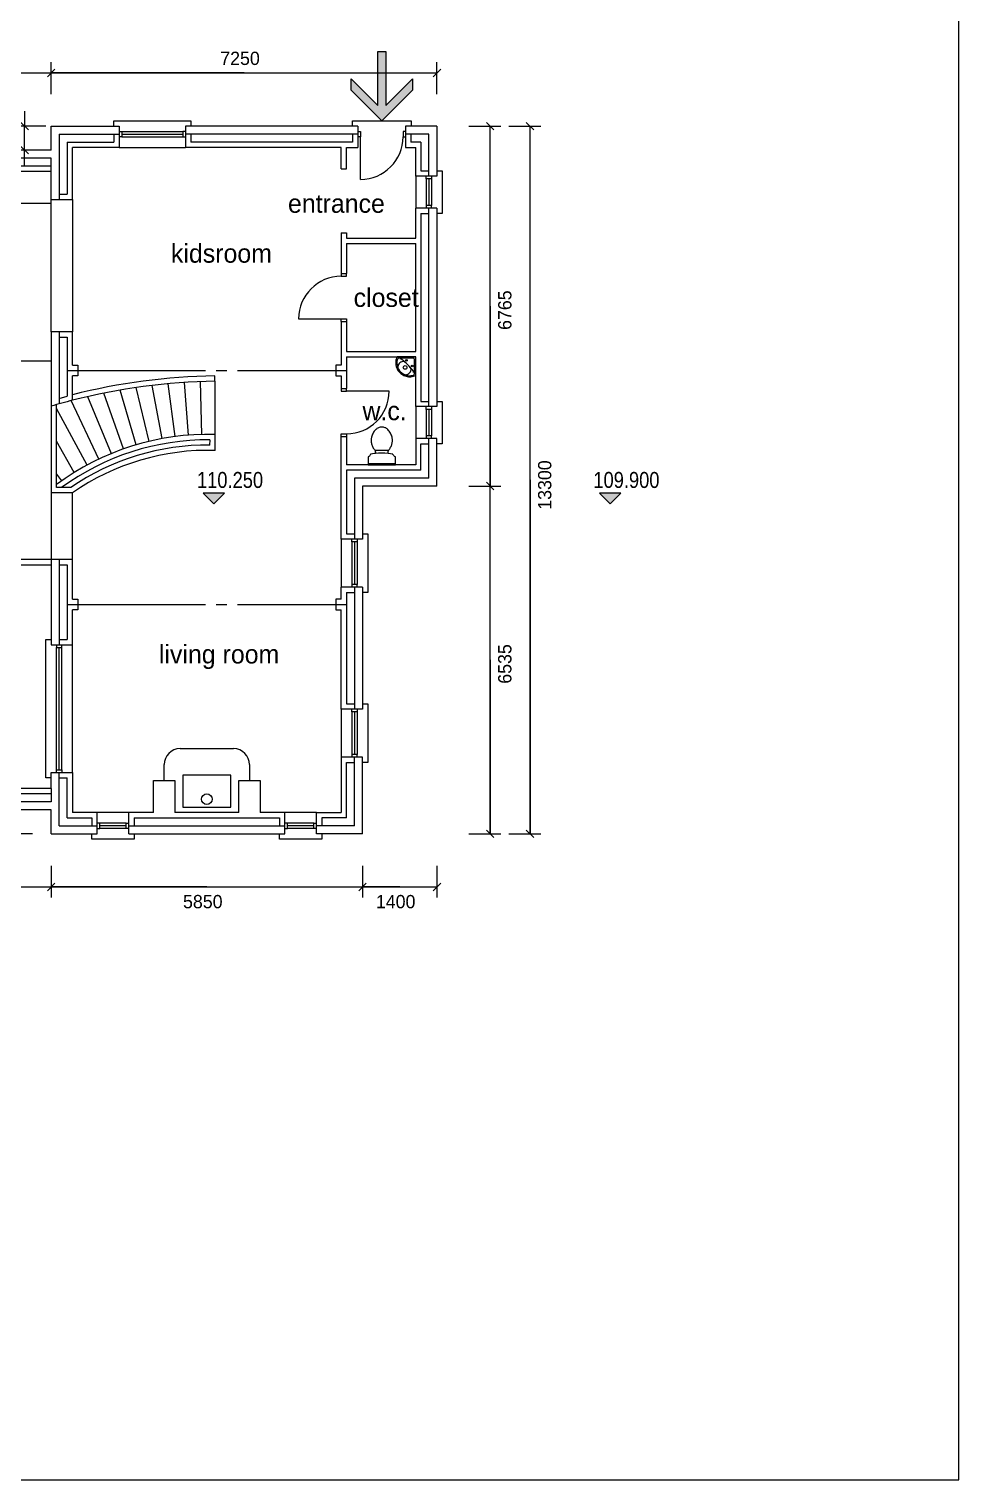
# Model space of a CAD drawing. Header units: millimetres. Extents: x -41320 to 158831, y -39180 to 41963.
# Drawn here: x 141352 to 158831, y -21022 to 6249 of the extents above; entities that cross this region are included whole.
import ezdxf

# ---------------------------------------------------------------- set-up
doc = ezdxf.new("R2010")
doc.units = ezdxf.units.MM
for name, pattern in [('BORDER', [16, 13, -1, 1, -1]), ('CENTER', [16, 9, -2, 3, -2]), ('HIDDEN', [16, 2, -2, 2, -2, 2, -2, 2, -2])]:
    doc.linetypes.add(name, pattern=pattern)
doc.layers.add('NEW_GF_1', color=7, linetype='Continuous', true_color=0xffffff)
doc.styles.add('ARIALN', font='ARIALN.TTF', dxfattribs={"height": 0.2})

# ---------------------------------------------------------------- blocks, each defined once
blk = doc.blocks.new('7A2624D4')
at = {"layer": 'NEW_GF_1', "color": 2, "linetype": 'Continuous', "ltscale": 200}
for p, q in [((300, 600), (1306, 600)), ((0, 0), (0, 300)), ((1606, 300), (1606, 0))]:
    blk.add_line(p, q, dxfattribs=at)
for centre, start, end in [((300, 300), 90, 180), ((300, 300), 90, 180), ((1306, 300), 0, 90), ((1306, 300), 0, 90)]:
    blk.add_arc(centre, 300, start, end, dxfattribs=at)
at = {"layer": 'NEW_GF_1'}
blk.add_attdef('Sfb', (0, 0), '', height=1, dxfattribs=at)
blk = doc.blocks.new('232A2E51')
at = {"layer": 'NEW_GF_1', "color": 1, "linetype": 'Continuous', "ltscale": 200}
for p, q in [((59460, 0), (59460, 42045)), ((0, 0), (59460, 0))]:
    blk.add_line(p, q, dxfattribs=at)
at = {"layer": 'NEW_GF_1'}
blk.add_attdef('Sfb', (0, 0), '', height=1, dxfattribs=at)
blk = doc.blocks.new('9E5F2598')
at = {"layer": 'NEW_GF_1', "color": 2, "linetype": 'Continuous', "ltscale": 200}
for p, q in [((0, 1000), (0, 1100)), ((0, 1100), (1100, 1100)), ((1100, 1100), (1100, 1000)), ((100, 900), (150, 900)), ((150, 900), (150, 800)), ((1000, 900), (950, 900)), ((950, 900), (950, 800)), ((150, 800), (100, 800)), ((950, 800), (1000, 800))]:
    blk.add_line(p, q, dxfattribs=at)
at = {"layer": 'NEW_GF_1', "color": 4, "linetype": 'Continuous', "ltscale": 200}
blk.add_line((150, 0), (150, 800), dxfattribs=at)
at = {"layer": 'NEW_GF_1', "color": 2, "linetype": 'Continuous', "ltscale": 200}
blk.add_arc((150, 800), 800, 270, 0, dxfattribs=at)
blk.add_arc((150, 800), 800, 270, 0, dxfattribs=at)
at = {"layer": 'NEW_GF_1'}
for tag in ['PAT_NAME', 'Group', 'Floor', 'Sfb', 'Part_Number', 'Description', 'Manufacturer', 'Quantity', 'Width', 'Width_FORMULA', 'Height', 'Symbol_Path', 'Opening_height', 'Ht1', 'Return_type', 'TYPE', 'PREFIX', 'IDENTIFIER', 'SOLID_PEN', 'OUTER_LEAF', 'CAVITY', 'INNER_LEAF', 'CAVITY_PEN', 'REVEAL', 'GABLE_ANG', 'GABLE_LEN', 'Arch_group']:
    blk.add_attdef(tag, (0, 0), '', height=1, dxfattribs=at)
blk = doc.blocks.new('3A3DD4A2')
at = {"layer": 'NEW_GF_1', "color": 4, "linetype": 'Continuous', "ltscale": 200}
for p, q in [((6360, 13300), (7635, 13300)), ((6360, 12850), (6360, 13300)), ((7635, 13300), (7635, 12900)), ((12122, 13300), (8885, 13300)), ((8885, 13300), (8885, 12900)), ((12122, 13300), (12122, 12900)), ((13610, 13300), (13022, 13300)), ((13022, 13300), (13022, 12900)), ((13610, 13300), (13610, 12359)), ((6360, 12850), (0, 12850)), ((7635, 12900), (6760, 12900)), ((6760, 11924), (6760, 12900)), ((11810, 12900), (8885, 12900)), ((11810, 12500), (11810, 12900)), ((11910, 12500), (11910, 12900)), ((11910, 12900), (12122, 12900)), ((13022, 12900), (13210, 12900)), ((13210, 12359), (13210, 12900)), ((6360, 12450), (408, 12450)), ((6360, 11924), (6360, 12450)), ((11810, 12500), (11910, 12500)), ((13610, 12359), (13210, 12359)), ((6360, 11924), (6760, 11924)), ((13610, 11759), (13210, 11759)), ((13210, 11193), (13210, 11759)), ((13610, 11759), (13610, 8028)), ((121, 11244), (517, 11304)), ((11810, 11293), (11910, 11293)), ((11810, 11293), (11810, 10528)), ((11910, 11293), (11910, 11193)), ((11910, 11193), (13210, 11193)), ((11910, 11093), (13210, 11093)), ((11910, 11093), (11910, 10528)), ((13210, 9064), (13210, 11093)), ((11810, 10528), (11910, 10528)), ((11810, 9628), (11910, 9628)), ((11810, 9628), (11810, 8805)), ((11910, 9628), (11910, 9064)), ((6360, 9433), (6360, 8037)), ((6760, 9433), (6360, 9433)), ((6760, 8805), (6760, 9433)), ((11910, 9064), (13210, 9064)), ((6760, 8805), (6860, 8805)), ((6860, 8805), (6860, 8605)), ((11810, 8805), (11710, 8805)), ((11710, 8805), (11710, 8605)), ((11910, 8964), (13210, 8964)), ((11910, 8964), (11910, 8367)), ((13210, 8028), (13210, 8964)), ((6760, 8147), (6760, 8605)), ((6860, 8605), (6760, 8605)), ((11710, 8605), (11810, 8605)), ((11810, 8605), (11810, 8367)), ((11810, 8367), (11910, 8367)), ((13610, 8028), (13210, 8028)), ((11810, 6935), (11810, 7467)), ((11810, 7467), (11910, 7467)), ((11910, 7467), (11910, 6935)), ((13610, 7428), (13210, 7428)), ((13210, 7428), (13210, 6935)), ((13610, 6535), (13610, 7428)), ((1753, 6983), (2087, 7202)), ((11810, 5536), (11810, 6935)), ((13210, 6935), (11910, 6935)), ((2454, 6669), (2122, 6445)), ((13610, 6535), (12210, 6535)), ((12210, 6535), (12210, 5536)), ((12210, 5536), (11810, 5536)), ((2874, 5146), (3233, 5322)), ((3314, 5153), (4260, 5153)), ((4260, 5053), (3360, 5053)), ((4260, 5153), (4260, 5053)), ((6360, 5153), (5164, 5153)), ((5164, 5153), (5164, 5053)), ((5164, 5053), (6360, 5053)), ((6760, 5153), (6360, 5153)), ((6360, 5153), (6360, 3550)), ((6760, 4410), (6760, 5153)), ((12210, 4636), (11810, 4636)), ((11810, 4410), (11810, 4636)), ((12210, 4636), (12210, 2341)), ((6760, 4410), (6860, 4410)), ((6860, 4410), (6860, 4210)), ((11810, 4410), (11710, 4410)), ((11710, 4410), (11710, 4210)), ((6760, 3550), (6760, 4210)), ((6860, 4210), (6760, 4210)), ((11710, 4210), (11810, 4210)), ((11810, 2341), (11810, 4210)), ((3785, 3976), (3405, 3852)), ((6360, 3550), (6760, 3550)), ((12210, 2341), (11810, 2341)), ((12210, 1441), (11810, 1441)), ((11810, 1441), (11810, 400)), ((12210, 0), (12210, 1441)), ((3942, 1076), (4341, 1099)), ((6360, 850), (6360, 1150)), ((6360, 1150), (6760, 1150)), ((6760, 1150), (6760, 400)), ((6360, 850), (4353, 850)), ((8282, 400), (8282, 1000)), ((8282, 1000), (8682, 1000)), ((8682, 1000), (8682, 400)), ((9888, 400), (9888, 1000)), ((9888, 1000), (10288, 1000)), ((10288, 1000), (10288, 400)), ((6360, 450), (3960, 450)), ((6360, 0), (6360, 450)), ((7221, 400), (6760, 400)), ((7221, 0), (7221, 400)), ((7821, 0), (7821, 400)), ((8282, 400), (7821, 400)), ((9888, 400), (8682, 400)), ((10749, 400), (10288, 400)), ((10749, 0), (10749, 400)), ((11349, 0), (11349, 400)), ((11349, 400), (11810, 400)), ((6360, 0), (7221, 0)), ((7821, 0), (10749, 0)), ((12210, 0), (11349, 0))]:
    blk.add_line(p, q, dxfattribs=at)
at = {"layer": 'NEW_GF_1', "color": 2, "linetype": 'Continuous', "ltscale": 200}
for p, q in [((6510, 13150), (7635, 13150)), ((6510, 13150), (6510, 11924)), ((7535, 13150), (7535, 13000)), ((12122, 13150), (8885, 13150)), ((8985, 13150), (8985, 13000)), ((12022, 13150), (12022, 13000)), ((13460, 13150), (13022, 13150)), ((13122, 13150), (13122, 13000)), ((13460, 12359), (13460, 13150)), ((6660, 13000), (7535, 13000)), ((6660, 13000), (6660, 12024)), ((12022, 13000), (8985, 13000)), ((13310, 13000), (13122, 13000)), ((13310, 13000), (13310, 12459)), ((2192, 12700), (151, 12700)), ((2192, 12550), (304, 12550)), ((4376, 12700), (2392, 12700)), ((4376, 12550), (2392, 12550)), ((6360, 12700), (4576, 12700)), ((6360, 12550), (4576, 12550)), ((6360, 12450), (6360, 12700)), ((13310, 12459), (13460, 12459)), ((6510, 12024), (6660, 12024)), ((13460, 8028), (13460, 11759)), ((13310, 11659), (13310, 8128)), ((13310, 11659), (13460, 11659)), ((255, 11365), (403, 11388)), ((6510, 9433), (6510, 8080)), ((6510, 9333), (6660, 9333)), ((6660, 9333), (6660, 8225)), ((6510, 8184), (6660, 8225)), ((13310, 8128), (13460, 8128)), ((13460, 6685), (13460, 7428)), ((13310, 7328), (13460, 7328)), ((13310, 6835), (13310, 7328)), ((1933, 6982), (2059, 7064)), ((13310, 6835), (11910, 6835)), ((11910, 6835), (11910, 5636)), ((2190, 6612), (2314, 6697)), ((13460, 6685), (12060, 6685)), ((12060, 6685), (12060, 5536)), ((11910, 5636), (12060, 5636)), ((3052, 5122), (3187, 5188)), ((6510, 5153), (6510, 3550)), ((6510, 5053), (6660, 5053)), ((6660, 5053), (6660, 3650)), ((12060, 4636), (12060, 2341)), ((11910, 4536), (12060, 4536)), ((11910, 4536), (11910, 2441)), ((3515, 3993), (3657, 4042)), ((6510, 3650), (6660, 3650)), ((11910, 2441), (12060, 2441)), ((12060, 150), (12060, 1441)), ((6510, 150), (6510, 1150)), ((11910, 1341), (12060, 1341)), ((11910, 300), (11910, 1341)), ((4097, 985), (4247, 992)), ((6359, 850), (6359, 600)), ((6510, 1050), (6660, 1050)), ((6660, 300), (6660, 1050)), ((6359, 600), (4109, 600)), ((6359, 750), (4256, 750)), ((6660, 300), (7121, 300)), ((7121, 300), (7121, 150)), ((7921, 300), (7921, 150)), ((7921, 300), (10649, 300)), ((10649, 300), (10649, 150)), ((11449, 300), (11449, 150)), ((11910, 300), (11449, 300)), ((6510, 150), (7221, 150)), ((7821, 150), (10749, 150)), ((12060, 150), (11349, 150))]:
    blk.add_line(p, q, dxfattribs=at)
at = {"layer": 'NEW_GF_1', "color": 4, "linetype": 'Continuous', "ltscale": 200}
for centre, radius, start, end in [((10696, 12850), 10696, 179.9982, 188.6358), ((10696, 12850), 10696, 179.9982, 188.6358), ((10696, 12850), 10296, 182.2246, 188.6358), ((10696, 12850), 10296, 182.2246, 188.6358), ((9601, -2902), 11409, 104.4192, 106.5036), ((9601, -2902), 11409, 104.4192, 106.5036), ((10696, 12850), 10296, 213.2644, 215.4241), ((10696, 12850), 10296, 213.2644, 215.4241), ((10696, 12850), 10696, 213.2644, 215.4241), ((10696, 12850), 10696, 213.2644, 215.4241), ((-6736, 450), 11096, 34.087, 35.4241), ((-6736, 450), 11096, 34.087, 35.4241), ((-6736, 450), 10696, 34.087, 35.4241), ((-6736, 450), 10696, 34.087, 35.4241), ((-6736, 450), 11096, 25.0749, 26.0425), ((-6736, 450), 11096, 25.0749, 26.0425), ((-6736, 450), 10696, 18.5443, 26.0425), ((-6736, 450), 10696, 18.5443, 26.0425), ((-6736, 450), 11096, 18.5274, 24.5062), ((-6736, 450), 11096, 18.5274, 24.5062), ((-6736, 450), 11096, 2.0641, 3.3536), ((-6736, 450), 11096, 2.0641, 3.3536), ((-6736, 450), 10696, 359.9982, 3.3536), ((-6736, 450), 10696, 359.9982, 3.3536)]:
    blk.add_arc(centre, radius, start, end, dxfattribs=at)
at = {"layer": 'NEW_GF_1', "color": 2, "linetype": 'Continuous', "ltscale": 200}
for centre, radius, start, end in [((10696, 12850), 10546, 180.8131, 188.6358), ((10696, 12850), 10546, 180.8131, 188.6358), ((10696, 12850), 10396, 181.6517, 188.0847), ((10696, 12850), 10396, 181.6517, 188.0847), ((10696, 12850), 10546, 213.2644, 215.4241), ((10696, 12850), 10546, 213.2644, 215.4241), ((10696, 12850), 10396, 213.8155, 215.4241), ((10696, 12850), 10396, 213.8155, 215.4241), ((-6736, 450), 10996, 34.6153, 35.4241), ((-6736, 450), 10996, 34.6153, 35.4241), ((-6736, 450), 10846, 34.087, 35.4241), ((-6736, 450), 10846, 34.087, 35.4241), ((-6736, 450), 10846, 18.5443, 26.0425), ((-6736, 450), 10846, 18.5443, 26.0425), ((-6736, 450), 10996, 19.0662, 25.5214), ((-6736, 450), 10996, 19.0662, 25.5214), ((-6736, 450), 10846, 0.7906, 3.3536), ((-6736, 450), 10846, 0.7906, 3.3536), ((-6736, 450), 10996, 1.5616, 2.8253), ((-6736, 450), 10996, 1.5616, 2.8253)]:
    blk.add_arc(centre, radius, start, end, dxfattribs=at)
at = {"layer": 'NEW_GF_1'}
blk.add_attdef('Sfb', (0, 0), '', height=1, dxfattribs=at)
blk = doc.blocks.new('A0B1EEA1')
at = {"layer": 'NEW_GF_1', "color": 2, "linetype": 'Continuous', "ltscale": 200}
for p, q in [((0, 400), (0, 500)), ((0, 500), (1450, 500)), ((100, 300), (150, 300)), ((150, 300), (150, 200)), ((1350, 300), (1300, 300)), ((1300, 300), (1300, 200)), ((1450, 500), (1450, 400)), ((150, 200), (100, 200)), ((100, 0), (1350, 0)), ((150, 250), (1300, 250)), ((1300, 200), (1350, 200))]:
    blk.add_line(p, q, dxfattribs=at)
at = {"layer": 'NEW_GF_1', "color": 1, "linetype": 'Continuous', "ltscale": 200}
for p, q in [((150, 300), (1300, 300)), ((150, 200), (1300, 200))]:
    blk.add_line(p, q, dxfattribs=at)
at = {"layer": 'NEW_GF_1'}
for tag in ['PAT_NAME', 'Group', 'Floor', 'Sfb', 'Part_Number', 'Description', 'Manufacturer', 'Quantity', 'Width', 'Width_FORMULA', 'Height', 'Symbol_Path', 'Opening_height', 'Return_type', 'TYPE', 'PREFIX', 'IDENTIFIER', 'NUMBER', 'OUTER_LEAF', 'CAVITY', 'INNER_LEAF', 'Arch_group']:
    blk.add_attdef(tag, (0, 0), '', height=1, dxfattribs=at)
blk = doc.blocks.new('CFD1E7AB')
at = {"layer": 'NEW_GF_1', "color": 2, "linetype": 'Continuous', "ltscale": 200}
for p, q in [((400, 1100), (500, 1100)), ((500, 1100), (500, 0)), ((0, 1000), (0, 100)), ((200, 950), (200, 1000)), ((300, 950), (200, 950)), ((250, 950), (250, 150)), ((300, 1000), (300, 950)), ((300, 150), (200, 150)), ((200, 150), (200, 100)), ((300, 100), (300, 150)), ((500, 0), (400, 0))]:
    blk.add_line(p, q, dxfattribs=at)
at = {"layer": 'NEW_GF_1', "color": 1, "linetype": 'Continuous', "ltscale": 200}
for p, q in [((200, 950), (200, 150)), ((300, 950), (300, 150))]:
    blk.add_line(p, q, dxfattribs=at)
at = {"layer": 'NEW_GF_1'}
for tag in ['PAT_NAME', 'Group', 'Floor', 'Sfb', 'Part_Number', 'Description', 'Manufacturer', 'Quantity', 'Width', 'Width_FORMULA', 'Height', 'Symbol_Path', 'Opening_height', 'Return_type', 'TYPE', 'PREFIX', 'IDENTIFIER', 'NUMBER', 'OUTER_LEAF', 'CAVITY', 'INNER_LEAF', 'Arch_group']:
    blk.add_attdef(tag, (0, 0), '', height=1, dxfattribs=at)
blk = doc.blocks.new('E80335EA')
at = {"layer": 'NEW_GF_1', "linetype": 'HIDDEN', "ltscale": 200}
blk.add_hatch(color=15, dxfattribs=at).paths.add_polyline_path([(770, 200), (1170, 200), (970, 0)])
at = {"layer": 'NEW_GF_1', "color": 2, "linetype": 'Continuous', "ltscale": 200}
for p, q in [((770, 200), (970, 0)), ((1170, 200), (770, 200)), ((970, 0), (1170, 200))]:
    blk.add_line(p, q, dxfattribs=at)
at = {"layer": 'NEW_GF_1', "color": 15, "linetype": 'HIDDEN', "ltscale": 200, "style": 'ARIALN'}
blk.add_text('109.900', height=300, rotation=359.9494, dxfattribs=at).set_placement((653, 300))
at = {"layer": 'NEW_GF_1'}
blk.add_attdef('Sfb', (0, 0), '', height=1, dxfattribs=at)
blk = doc.blocks.new('85773A47')
at = {"layer": 'NEW_GF_1', "color": 1, "linetype": 'Continuous', "ltscale": 200}
for p, q in [((2083, 2275), (1899, 3274)), ((2330, 2314), (2201, 3306)), ((2579, 2340), (2502, 3330)), ((2829, 2352), (2804, 3345)), ((3079, 2352), (3079, 3353)), ((683, 3063), (1125, 1992)), ((1359, 2082), (989, 3129)), ((1597, 2159), (1294, 3186)), ((1839, 2223), (1597, 3235)), ((674, 1777), (100, 2838)), ((897, 1891), (375, 2988)), ((433, 1638), (100, 2225)), ((100, 1607), (191, 1478))]:
    blk.add_line(p, q, dxfattribs=at)
at = {"layer": 'NEW_GF_1', "color": 2, "linetype": 'Continuous', "ltscale": 200}
for p, q in [((3077, 3353), (3077, 3453)), ((0, 2884), (0, 1257)), ((100, 1357), (100, 2913)), ((2979, 2254), (2978, 2154)), ((3079, 2052), (3079, 2352)), ((400, 1257), (0, 1257)), ((0, 1257), (0, 0)), ((369, 1357), (100, 1357)), ((400, 0), (400, 1257))]:
    blk.add_line(p, q, dxfattribs=at)
for centre, radius, start, end in [((3241, -8055), 11509, 90.8155, 104.2913), ((3241, -8055), 11509, 90.8155, 104.2913), ((3241, -8055), 11409, 90.8145, 104.4192), ((3241, -8055), 11409, 90.8145, 104.4192), ((2950, -2427), 4780, 88.4517, 126.5913), ((2950, -2427), 4780, 88.4517, 126.5913), ((2950, -2427), 4680, 89.643, 126.0632), ((2950, -2427), 4680, 89.643, 126.0632), ((2951, -2426), 4580, 89.6503, 124.3107), ((2951, -2426), 4580, 89.6503, 124.3107), ((2951, -2426), 4480, 88.348, 124.7035), ((2951, -2426), 4480, 88.348, 124.7035)]:
    blk.add_arc(centre, radius, start, end, dxfattribs=at)
at = {"layer": 'NEW_GF_1'}
blk.add_attdef('Sfb', (0, 0), '', height=1, dxfattribs=at)
blk = doc.blocks.new('826EC699')
at = {"layer": 'NEW_GF_1', "color": 15, "linetype": 'Continuous', "ltscale": 200}
for s, p in [('entrance', (13913, 9246)), ('kitchen', (5853, 8415)), ('kidsroom', (11713, 8308)), ('deck', (109, 7331)), ('closet', (15147, 7477)), ('dining room', (5955, 5476)), ('w.c.', (15313, 5348)), ('living room', (11487, 775)), ('study', (7720, 354)), ('deck', (3136, 153))]:
    blk.add_text(s, height=350, dxfattribs=at).set_placement(p)
blk = doc.blocks.new('764B8669')
at = {"layer": 'NEW_GF_1', "color": 2, "linetype": 'Continuous', "ltscale": 200}
for p, q in [((700, 500), (100, 500)), ((150, 300), (100, 300)), ((150, 200), (150, 300)), ((650, 200), (650, 300)), ((650, 300), (700, 300)), ((0, 0), (0, 100)), ((800, 0), (0, 0)), ((100, 200), (150, 200)), ((650, 250), (150, 250)), ((700, 200), (650, 200)), ((800, 100), (800, 0))]:
    blk.add_line(p, q, dxfattribs=at)
at = {"layer": 'NEW_GF_1', "color": 1, "linetype": 'Continuous', "ltscale": 200}
for p, q in [((650, 300), (150, 300)), ((650, 200), (150, 200))]:
    blk.add_line(p, q, dxfattribs=at)
at = {"layer": 'NEW_GF_1'}
for tag in ['PAT_NAME', 'Group', 'Floor', 'Sfb', 'Part_Number', 'Description', 'Manufacturer', 'Quantity', 'Width', 'Width_FORMULA', 'Height', 'Symbol_Path', 'Opening_height', 'Return_type', 'TYPE', 'PREFIX', 'IDENTIFIER', 'NUMBER', 'OUTER_LEAF', 'CAVITY', 'INNER_LEAF', 'Arch_group']:
    blk.add_attdef(tag, (0, 0), '', height=1, dxfattribs=at)
blk = doc.blocks.new('AEB85E35')
at = {"layer": 'NEW_GF_1', "linetype": 'Continuous', "ltscale": 200}
blk.add_hatch(color=8, dxfattribs=at).paths.add_polyline_path([(500, 287), (500, 1306), (650, 1306), (650, 287), (1150, 787), (1150, 575), (575, 0), (0, 575), (0, 787)])
at = {"layer": 'NEW_GF_1', "color": 2, "linetype": 'Continuous', "ltscale": 200}
for p, q in [((500, 287), (500, 1306)), ((500, 1306), (650, 1306)), ((650, 1306), (650, 287)), ((0, 575), (0, 787)), ((0, 787), (500, 287)), ((575, 0), (0, 575)), ((1150, 575), (575, 0)), ((650, 287), (1150, 787)), ((1150, 787), (1150, 575))]:
    blk.add_line(p, q, dxfattribs=at)
at = {"layer": 'NEW_GF_1'}
blk.add_attdef('Sfb', (0, 0), '', height=1, dxfattribs=at)
blk = doc.blocks.new('847A0057')
at = {"layer": 'NEW_GF_1', "color": 2, "linetype": 'Continuous', "ltscale": 200}
for p, q in [((0, 700), (0, 100)), ((200, 650), (200, 700)), ((300, 650), (200, 650)), ((250, 650), (250, 150)), ((300, 700), (300, 650)), ((400, 800), (500, 800)), ((500, 800), (500, 0)), ((300, 150), (200, 150)), ((200, 150), (200, 100)), ((300, 100), (300, 150)), ((500, 0), (400, 0))]:
    blk.add_line(p, q, dxfattribs=at)
at = {"layer": 'NEW_GF_1', "color": 1, "linetype": 'Continuous', "ltscale": 200}
for p, q in [((200, 650), (200, 150)), ((300, 650), (300, 150))]:
    blk.add_line(p, q, dxfattribs=at)
at = {"layer": 'NEW_GF_1'}
for tag in ['PAT_NAME', 'Group', 'Floor', 'Sfb', 'Part_Number', 'Description', 'Manufacturer', 'Quantity', 'Width', 'Width_FORMULA', 'Height', 'Symbol_Path', 'Opening_height', 'Return_type', 'TYPE', 'PREFIX', 'IDENTIFIER', 'NUMBER', 'OUTER_LEAF', 'CAVITY', 'INNER_LEAF', 'Arch_group']:
    blk.add_attdef(tag, (0, 0), '', height=1, dxfattribs=at)
blk = doc.blocks.new('EA2324F6')
at = {"layer": 'NEW_GF_1', "color": 2, "linetype": 'Continuous', "ltscale": 200}
for p, q in [((0, 900), (0, 850)), ((0, 850), (100, 850)), ((100, 850), (100, 900)), ((0, 0), (0, 50)), ((0, 50), (100, 50)), ((100, 50), (100, 0))]:
    blk.add_line(p, q, dxfattribs=at)
at = {"layer": 'NEW_GF_1', "color": 4, "linetype": 'Continuous', "ltscale": 200}
blk.add_line((900, 850), (100, 850), dxfattribs=at)
at = {"layer": 'NEW_GF_1', "color": 2, "linetype": 'Continuous', "ltscale": 200}
blk.add_arc((100, 850), 800, 270, 0, dxfattribs=at)
blk.add_arc((100, 850), 800, 270, 0, dxfattribs=at)
at = {"layer": 'NEW_GF_1'}
for tag in ['PAT_NAME', 'Group', 'Floor', 'Sfb', 'Part_Number', 'Description', 'Manufacturer', 'Quantity', 'Width', 'Width_FORMULA', 'Height', 'Symbol_Path', 'Opening_height', 'Ht1', 'Return_type', 'TYPE', 'PREFIX', 'IDENTIFIER', 'SOLID_PEN', 'OUTER_LEAF', 'CAVITY', 'INNER_LEAF', 'CAVITY_PEN', 'REVEAL', 'GABLE_ANG', 'GABLE_LEN', 'Arch_group']:
    blk.add_attdef(tag, (0, 0), '', height=1, dxfattribs=at)
blk = doc.blocks.new('E5A0F032')
at = {"layer": 'NEW_GF_1', "color": 2, "linetype": 'Continuous', "ltscale": 200}
for p, q in [((0, 0), (0, 2600)), ((0, 2600), (100, 2600)), ((200, 2500), (200, 2450)), ((300, 2450), (300, 2500)), ((500, 100), (500, 2500)), ((200, 2450), (300, 2450)), ((250, 150), (250, 2450)), ((200, 100), (200, 150)), ((200, 150), (300, 150)), ((300, 150), (300, 100)), ((100, 0), (0, 0))]:
    blk.add_line(p, q, dxfattribs=at)
at = {"layer": 'NEW_GF_1', "color": 1, "linetype": 'Continuous', "ltscale": 200}
for p, q in [((200, 150), (200, 2450)), ((300, 150), (300, 2450))]:
    blk.add_line(p, q, dxfattribs=at)
at = {"layer": 'NEW_GF_1'}
for tag in ['PAT_NAME', 'Group', 'Floor', 'Sfb', 'Part_Number', 'Description', 'Manufacturer', 'Quantity', 'Width', 'Width_FORMULA', 'Height', 'Symbol_Path', 'Opening_height', 'Return_type', 'TYPE', 'PREFIX', 'IDENTIFIER', 'NUMBER', 'OUTER_LEAF', 'CAVITY', 'INNER_LEAF', 'Arch_group']:
    blk.add_attdef(tag, (0, 0), '', height=1, dxfattribs=at)
blk = doc.blocks.new('A458C72C')
at = {"layer": 'NEW_GF_1', "color": 2, "linetype": 'Continuous', "ltscale": 200}
for p, q in [((700, 500), (100, 500)), ((150, 300), (100, 300)), ((150, 200), (150, 300)), ((650, 200), (650, 300)), ((650, 300), (700, 300)), ((0, 0), (0, 100)), ((800, 0), (0, 0)), ((100, 200), (150, 200)), ((650, 250), (150, 250)), ((700, 200), (650, 200)), ((800, 100), (800, 0))]:
    blk.add_line(p, q, dxfattribs=at)
at = {"layer": 'NEW_GF_1', "color": 1, "linetype": 'Continuous', "ltscale": 200}
for p, q in [((650, 300), (150, 300)), ((650, 200), (150, 200))]:
    blk.add_line(p, q, dxfattribs=at)
at = {"layer": 'NEW_GF_1'}
for tag in ['PAT_NAME', 'Group', 'Floor', 'Sfb', 'Part_Number', 'Description', 'Manufacturer', 'Quantity', 'Width', 'Width_FORMULA', 'Height', 'Symbol_Path', 'Opening_height', 'Return_type', 'TYPE', 'PREFIX', 'IDENTIFIER', 'NUMBER', 'OUTER_LEAF', 'CAVITY', 'INNER_LEAF', 'Arch_group']:
    blk.add_attdef(tag, (0, 0), '', height=1, dxfattribs=at)
blk = doc.blocks.new('3DD33C76')
at = {"layer": 'NEW_GF_1', "color": 2, "linetype": 'Continuous', "ltscale": 200}
for p, q in [((400, 1100), (500, 1100)), ((500, 1100), (500, 0)), ((0, 1000), (0, 100)), ((200, 950), (200, 1000)), ((300, 950), (200, 950)), ((250, 950), (250, 150)), ((300, 1000), (300, 950)), ((300, 150), (200, 150)), ((200, 150), (200, 100)), ((300, 100), (300, 150)), ((500, 0), (400, 0))]:
    blk.add_line(p, q, dxfattribs=at)
at = {"layer": 'NEW_GF_1', "color": 1, "linetype": 'Continuous', "ltscale": 200}
for p, q in [((200, 950), (200, 150)), ((300, 950), (300, 150))]:
    blk.add_line(p, q, dxfattribs=at)
at = {"layer": 'NEW_GF_1'}
for tag in ['PAT_NAME', 'Group', 'Floor', 'Sfb', 'Part_Number', 'Description', 'Manufacturer', 'Quantity', 'Width', 'Width_FORMULA', 'Height', 'Symbol_Path', 'Opening_height', 'Return_type', 'TYPE', 'PREFIX', 'IDENTIFIER', 'NUMBER', 'OUTER_LEAF', 'CAVITY', 'INNER_LEAF', 'Arch_group']:
    blk.add_attdef(tag, (0, 0), '', height=1, dxfattribs=at)
blk = doc.blocks.new('5A25BCF3')
at = {"layer": 'NEW_GF_1', "linetype": 'Continuous', "ltscale": 200}
blk.add_hatch(color=15, dxfattribs=at).paths.add_polyline_path([(770, 200), (1170, 200), (970, 0)])
at = {"layer": 'NEW_GF_1', "color": 2, "linetype": 'Continuous', "ltscale": 200}
for p, q in [((770, 200), (970, 0)), ((1170, 200), (770, 200)), ((970, 0), (1170, 200))]:
    blk.add_line(p, q, dxfattribs=at)
at = {"layer": 'NEW_GF_1', "color": 15, "linetype": 'Continuous', "ltscale": 200, "style": 'ARIALN'}
blk.add_text('110.250', height=300, rotation=359.9494, dxfattribs=at).set_placement((653, 300))
at = {"layer": 'NEW_GF_1'}
blk.add_attdef('Sfb', (0, 0), '', height=1, dxfattribs=at)
blk = doc.blocks.new('9627CB86')
at = {"layer": 'NEW_GF_1', "color": 9, "linetype": 'BORDER', "ltscale": 200}
for p, q in [((0, 4396), (5250, 4396)), ((0, 0), (5250, 0))]:
    blk.add_line(p, q, dxfattribs=at)
blk = doc.blocks.new('F60102C1')
at = {"layer": 'NEW_GF_1', "color": 2, "linetype": 'Continuous', "ltscale": 200}
for p, q in [((906, 600), (0, 600)), ((0, 600), (0, 0)), ((906, 0), (906, 600)), ((0, 0), (906, 0))]:
    blk.add_line(p, q, dxfattribs=at)
blk.add_circle((453, 150), 100, dxfattribs=at)
blk.add_arc((453, 150), 100, 0, 0, dxfattribs=at)
at = {"layer": 'NEW_GF_1'}
blk.add_attdef('Sfb', (0, 0), '', height=1, dxfattribs=at)
blk = doc.blocks.new('0B1C1184')
at = {"layer": 'NEW_GF_1', "color": 2, "linetype": 'Continuous', "ltscale": 200}
for p, q in [((2150, 15300), (2150, 15900)), ((7725, 15300), (7725, 15900)), ((7725, 15300), (7725, 15900)), ((14085, 15300), (14085, 15900)), ((14085, 15300), (14085, 15900)), ((21335, 15300), (21335, 15900)), ((4938, 15700), (2150, 15700)), ((2150, 15700), (7725, 15700)), ((4938, 15700), (7725, 15700)), ((10905, 15700), (7725, 15700)), ((7725, 15700), (14085, 15700)), ((10905, 15700), (14085, 15700)), ((17710, 15700), (14085, 15700)), ((14085, 15700), (21335, 15700)), ((17710, 15700), (21335, 15700)), ((13585, 14983), (13585, 14700)), ((13985, 14700), (13385, 14700)), ((13585, 14250), (13585, 14700)), ((21935, 14700), (22535, 14700)), ((22335, 7935), (22335, 14700)), ((22335, 11318), (22335, 14700)), ((22685, 14700), (23285, 14700)), ((23085, 1400), (23085, 14700)), ((23085, 8050), (23085, 14700)), ((800, 14250), (200, 14250)), ((400, 1850), (400, 14250)), ((400, 8050), (400, 14250)), ((1550, 14250), (950, 14250)), ((1150, 11150), (1150, 14250)), ((1150, 14250), (1150, 8050)), ((13985, 14250), (13385, 14250)), ((13585, 13967), (13585, 14250)), ((22335, 11318), (22335, 7935)), ((1150, 11150), (1150, 8050)), ((400, 8050), (400, 1850)), ((1550, 8050), (950, 8050)), ((1550, 8050), (950, 8050)), ((1150, 4950), (1150, 8050)), ((1150, 8050), (1150, 1850)), ((21935, 7935), (22535, 7935)), ((21935, 7935), (22535, 7935)), ((22335, 1400), (22335, 7935)), ((22335, 4668), (22335, 7935)), ((23085, 8050), (23085, 1400)), ((1150, 4950), (1150, 1850)), ((22335, 4668), (22335, 1400)), ((13335, 2133), (13335, 1850)), ((800, 1850), (200, 1850)), ((1550, 1850), (950, 1850)), ((13735, 1850), (13135, 1850)), ((13335, 1400), (13335, 1850)), ((13735, 1400), (13135, 1400)), ((13335, 1117), (13335, 1400)), ((21935, 1400), (22535, 1400)), ((22685, 1400), (23285, 1400)), ((2150, 800), (2150, 200)), ((4130, 800), (4130, 200)), ((4130, 800), (4130, 200)), ((6110, 800), (6110, 200)), ((6110, 800), (6110, 200)), ((11685, 800), (11685, 200)), ((11685, 800), (11685, 200)), ((14085, 800), (14085, 200)), ((14085, 800), (14085, 200)), ((19935, 800), (19935, 200)), ((19935, 800), (19935, 200)), ((21335, 800), (21335, 200)), ((4130, 400), (2150, 400)), ((3140, 400), (2150, 400)), ((3140, 400), (4130, 400)), ((6110, 400), (4130, 400)), ((5120, 400), (4130, 400)), ((5120, 400), (6110, 400)), ((8898, 400), (6110, 400)), ((6110, 400), (11685, 400)), ((8898, 400), (11685, 400)), ((12885, 400), (11685, 400)), ((11685, 400), (14085, 400)), ((12885, 400), (14085, 400)), ((17010, 400), (14085, 400)), ((14085, 400), (19935, 400)), ((17010, 400), (19935, 400)), ((20635, 400), (19935, 400)), ((19935, 400), (21335, 400)), ((20635, 400), (21335, 400))]:
    blk.add_line(p, q, dxfattribs=at)
at = {"layer": 'NEW_GF_1', "color": 4, "linetype": 'Continuous', "ltscale": 200}
for p, q in [((2079, 15629), (2221, 15771)), ((7654, 15629), (7796, 15771)), ((7796, 15771), (7654, 15629)), ((14014, 15629), (14156, 15771)), ((21406, 15771), (21264, 15629)), ((13656, 14629), (13514, 14771)), ((22264, 14771), (22406, 14629)), ((23014, 14771), (23156, 14629)), ((329, 14321), (471, 14179)), ((1079, 14321), (1221, 14179)), ((13514, 14321), (13656, 14179)), ((1221, 7979), (1079, 8121)), ((22264, 8006), (22406, 7864)), ((22406, 7864), (22264, 8006)), ((471, 1779), (329, 1921)), ((1221, 1779), (1079, 1921)), ((13406, 1779), (13264, 1921)), ((13264, 1471), (13406, 1329)), ((22406, 1329), (22264, 1471)), ((23156, 1329), (23014, 1471)), ((2079, 329), (2221, 471)), ((4201, 471), (4059, 329)), ((4059, 329), (4201, 471)), ((6181, 471), (6039, 329)), ((6039, 329), (6181, 471)), ((11756, 471), (11614, 329)), ((14156, 471), (14014, 329)), ((20006, 471), (19864, 329)), ((21406, 471), (21264, 329))]:
    blk.add_line(p, q, dxfattribs=at)
at = {"layer": 'NEW_GF_1', "color": 1, "linetype": 'CENTER', "ltscale": 200}
for p, q in [((4130, 8296), (4130, 4598)), ((1921, 8050), (4403, 8050)), ((4130, 4255), (4130, 1121))]:
    blk.add_line(p, q, dxfattribs=at)
at = {"layer": 'NEW_GF_1', "color": 3, "linetype": 'Continuous', "ltscale": 200}
for s, p in [('5575', (4490, 15850)), ('6360', (10457, 15850)), ('7250', (17262, 15850)), ('1980', (2692, 0)), ('1980', (4672, 0)), ('5575', (8450, 0)), ('2400', (12437, 0)), ('5850', (16562, 0)), ('1400', (20187, 0))]:
    blk.add_text(s, height=250, dxfattribs=at).set_placement(p)
for s, p in [('450', (13307, 14536)), ('6765', (22735, 10870)), ('6200', (1000, 10702)), ('12400', (250, 7490)), ('13300', (23485, 7490)), ('6200', (1000, 4502)), ('6535', (22735, 4220)), ('450', (12985, 1188))]:
    blk.add_text(s, height=250, rotation=90, dxfattribs=at).set_placement(p)
at = {"layer": 'NEW_GF_1'}
blk.add_attdef('Sfb', (0, 0), '', height=1, dxfattribs=at)
blk = doc.blocks.new('178B0288')
at = {"layer": 'NEW_GF_1', "color": 2, "linetype": 'Continuous', "ltscale": 200}
for p, q in [((1711, 3558), (1711, 2958)), ((4111, 2958), (4111, 3558)), ((0, 2958), (5911, 2958)), ((5311, 2958), (5311, 0)), ((5311, 0), (5911, 0))]:
    blk.add_line(p, q, dxfattribs=at)
at = {"layer": 'NEW_GF_1'}
blk.add_attdef('Sfb', (0, 0), '', height=1, dxfattribs=at)
blk = doc.blocks.new('15230a2t00181')
at = {"layer": 'NEW_GF_1', "color": 1, "linetype": 'Continuous', "ltscale": 200}
for p, q in [((77, 559), (70, 539)), ((85, 578), (77, 559)), ((94, 597), (85, 578)), ((105, 614), (94, 597)), ((117, 631), (105, 614)), ((131, 649), (117, 631)), ((146, 665), (131, 649)), ((156, 673), (146, 665)), ((168, 682), (156, 673)), ((181, 691), (168, 682)), ((197, 698), (181, 691)), ((211, 703), (197, 698)), ((227, 707), (211, 703)), ((241, 709), (227, 707)), ((257, 710), (241, 709)), ((273, 709), (257, 710)), ((289, 707), (273, 709)), ((304, 703), (289, 707)), ((319, 698), (304, 703)), ((332, 692), (319, 698)), ((345, 684), (332, 692)), ((358, 674), (345, 684)), ((370, 663), (358, 674)), ((385, 648), (370, 663)), ((398, 631), (385, 648)), ((411, 613), (398, 631)), ((421, 597), (411, 613)), ((430, 578), (421, 597)), ((439, 559), (430, 578)), ((445, 539), (439, 559)), ((59, 492), (58, 478)), ((58, 478), (58, 465)), ((58, 465), (58, 452)), ((58, 452), (59, 437)), ((62, 506), (59, 492)), ((59, 437), (60, 424)), ((60, 424), (62, 410)), ((64, 519), (62, 506)), ((62, 410), (66, 394)), ((70, 539), (64, 519)), ((66, 394), (71, 376)), ((71, 376), (76, 361)), ((76, 361), (83, 345)), ((83, 345), (91, 329)), ((91, 329), (99, 314)), ((99, 314), (109, 298)), ((109, 298), (119, 285)), ((119, 285), (126, 275)), ((126, 275), (131, 264)), ((384, 265), (390, 276)), ((390, 276), (396, 285)), ((396, 285), (407, 300)), ((407, 300), (416, 314)), ((416, 314), (424, 329)), ((424, 329), (432, 344)), ((432, 344), (439, 362)), ((439, 362), (445, 378)), ((451, 519), (445, 539)), ((445, 378), (449, 393)), ((449, 393), (453, 410)), ((453, 507), (451, 519)), ((456, 492), (453, 507)), ((453, 410), (455, 424)), ((455, 424), (457, 438)), ((457, 480), (456, 492)), ((457, 466), (457, 480)), ((457, 452), (457, 466)), ((457, 438), (457, 452)), ((1, 150), (0, 148)), ((0, 148), (0, 147)), ((0, 147), (0, 5)), ((0, 5), (0, 5)), ((0, 5), (0, 4)), ((0, 4), (0, 4)), ((0, 4), (0, 3)), ((0, 3), (0, 3)), ((0, 3), (1, 2)), ((3, 151), (1, 150)), ((1, 2), (1, 2)), ((1, 2), (1, 2)), ((1, 2), (1, 1)), ((1, 1), (2, 1)), ((2, 1), (2, 1)), ((2, 1), (2, 1)), ((2, 1), (3, 0)), ((14, 157), (3, 151)), ((3, 0), (3, 0)), ((3, 0), (4, 0)), ((4, 0), (4, 0)), ((4, 0), (5, 0)), ((5, 0), (5, 0)), ((506, 20), (8, 20)), ((25, 165), (14, 157)), ((33, 174), (25, 165)), ((41, 185), (33, 174)), ((47, 197), (41, 185)), ((49, 200), (47, 199)), ((47, 199), (47, 197)), ((50, 200), (49, 200)), ((118, 211), (50, 200)), ((137, 213), (118, 211)), ((387, 270), (128, 270)), ((131, 264), (135, 252)), ((135, 252), (137, 242)), ((137, 242), (137, 230)), ((137, 230), (137, 213)), ((377, 229), (378, 241)), ((377, 213), (377, 229)), ((423, 207), (377, 213)), ((378, 241), (381, 254)), ((381, 254), (384, 265)), ((465, 200), (423, 207)), ((466, 200), (465, 200)), ((467, 199), (466, 200)), ((468, 197), (467, 199)), ((474, 185), (468, 197)), ((482, 174), (474, 185)), ((490, 165), (482, 174)), ((500, 157), (490, 165)), ((513, 151), (500, 157)), ((510, 0), (510, 0)), ((510, 0), (511, 0)), ((511, 0), (511, 0)), ((511, 0), (512, 0)), ((512, 0), (512, 1)), ((512, 1), (513, 1)), ((512, 0), (512, 0)), ((514, 150), (513, 151)), ((513, 1), (513, 1)), ((513, 1), (514, 1)), ((515, 149), (514, 150)), ((514, 2), (515, 3)), ((514, 1), (514, 2)), ((514, 2), (514, 2)), ((514, 2), (514, 2)), ((515, 146), (515, 149)), ((515, 5), (515, 146)), ((515, 4), (515, 5)), ((515, 5), (515, 5)), ((515, 3), (515, 4)), ((515, 4), (515, 4)), ((515, 3), (515, 3)), ((5, 0), (510, 0))]:
    blk.add_line(p, q, dxfattribs=at)
blk.add_arc((257, -879), 1099, 83.7323, 96.2677, dxfattribs=at)
blk.add_arc((257, -879), 1099, 83.7323, 96.2677, dxfattribs=at)
at = {"layer": 'NEW_GF_1'}
for tag in ['PAT_NAME', 'Group', 'Part_Number', 'Description', 'Manufacturer', 'Symbol_Description']:
    blk.add_attdef(tag, (0, 0), '', height=1, dxfattribs=at)
blk = doc.blocks.new('4D4D5089')
at = {"layer": 'NEW_GF_1', "color": 2, "linetype": 'Continuous', "ltscale": 200}
for p, q in [((0, 0), (0, 2491)), ((400, 2491), (400, 0))]:
    blk.add_line(p, q, dxfattribs=at)
at = {"layer": 'NEW_GF_1'}
blk.add_attdef('Sfb', (0, 0), '', height=1, dxfattribs=at)
blk = doc.blocks.new('ANGLO200182')
at = {"layer": 'NEW_GF_1', "color": 1, "linetype": 'Continuous', "ltscale": 200}
for p, q in [((1, 286), (0, 263)), ((4, 309), (1, 286)), ((9, 331), (4, 309)), ((16, 353), (9, 331)), ((24, 374), (16, 353)), ((374, 374), (24, 374)), ((74, 354), (314, 354)), ((354, 74), (354, 314)), ((374, 24), (374, 374)), ((0, 263), (1, 240)), ((1, 240), (4, 217)), ((4, 217), (9, 195)), ((9, 195), (16, 173)), ((16, 173), (25, 152)), ((25, 152), (35, 132)), ((35, 132), (48, 112)), ((48, 112), (62, 94)), ((62, 94), (77, 77)), ((77, 77), (94, 62)), ((94, 62), (112, 48)), ((112, 48), (132, 35)), ((132, 35), (152, 25)), ((152, 25), (173, 16)), ((173, 16), (195, 9)), ((195, 9), (217, 4)), ((217, 4), (240, 1)), ((240, 1), (263, 0)), ((263, 0), (286, 1)), ((286, 1), (309, 4)), ((309, 4), (331, 9)), ((331, 9), (353, 16)), ((353, 16), (374, 24))]:
    blk.add_line(p, q, dxfattribs=at)
for centre, radius in [((201, 307), 15), ((176, 176), 35), ((307, 201), 15)]:
    blk.add_circle(centre, radius, dxfattribs=at)
for centre, radius, start, end in [((264, 264), 244, 167.9472, 282.0555), ((264, 264), 244, 167.9472, 282.0555), ((74, 304), 50, 90, 167.9538), ((74, 304), 50, 90, 167.9538), ((146, 181), 107, 95.951, 187.3592), ((146, 181), 107, 95.951, 187.3592), ((89, 295), 40, 51.1547, 100.6711), ((89, 295), 40, 51.1547, 100.6711), ((-770, -770), 1408, 38.8646, 51.1373), ((-770, -770), 1408, 38.8646, 51.1373), ((140, 238), 50, 47.9117, 95.962), ((140, 238), 50, 47.9117, 95.962), ((201, 307), 15, 0, 0), ((314, 314), 40, 0, 90), ((314, 314), 40, 0, 90), ((176, 176), 35, 0, 0), ((181, 146), 107, 262.6408, 354.0636), ((181, 146), 107, 262.6408, 354.0636), ((238, 140), 50, 354.0379, 42.0883), ((238, 140), 50, 354.0379, 42.0883), ((307, 201), 15, 0, 0), ((304, 74), 50, 282.0462, 0), ((304, 74), 50, 282.0462, 0), ((295, 89), 40, 349.329, 38.9102), ((295, 89), 40, 349.329, 38.9102)]:
    blk.add_arc(centre, radius, start, end, dxfattribs=at)
at = {"layer": 'NEW_GF_1'}
for tag in ['PAT_NAME', 'Sfb', 'Part_Number', 'Quantity', 'Symbol_Description']:
    blk.add_attdef(tag, (0, 0), '', height=1, dxfattribs=at)
blk = doc.blocks.new('5F61C5CD')
at = {"layer": 'NEW_GF_1', "color": 2, "linetype": 'Continuous', "ltscale": 200}
for p, q in [((800, 900), (800, 850)), ((800, 850), (900, 850)), ((900, 850), (900, 900)), ((800, 0), (800, 50)), ((800, 50), (900, 50)), ((900, 50), (900, 0))]:
    blk.add_line(p, q, dxfattribs=at)
at = {"layer": 'NEW_GF_1', "color": 4, "linetype": 'Continuous', "ltscale": 200}
blk.add_line((0, 50), (800, 50), dxfattribs=at)
at = {"layer": 'NEW_GF_1', "color": 2, "linetype": 'Continuous', "ltscale": 200}
blk.add_arc((800, 50), 800, 90, 180, dxfattribs=at)
blk.add_arc((800, 50), 800, 90, 180, dxfattribs=at)
at = {"layer": 'NEW_GF_1'}
for tag in ['PAT_NAME', 'Group', 'Floor', 'Sfb', 'Part_Number', 'Description', 'Manufacturer', 'Quantity', 'Width', 'Width_FORMULA', 'Height', 'Symbol_Path', 'Opening_height', 'Ht1', 'Return_type', 'TYPE', 'PREFIX', 'IDENTIFIER', 'SOLID_PEN', 'OUTER_LEAF', 'CAVITY', 'INNER_LEAF', 'CAVITY_PEN', 'REVEAL', 'GABLE_ANG', 'GABLE_LEN', 'Arch_group']:
    blk.add_attdef(tag, (0, 0), '', height=1, dxfattribs=at)
blk = doc.blocks.new('D27B7AB6')
at = {"layer": 'NEW_GF_1', "color": 2, "linetype": 'Continuous', "ltscale": 200}
for p, q in [((0, 700), (0, 100)), ((200, 650), (200, 700)), ((300, 650), (200, 650)), ((250, 650), (250, 150)), ((300, 700), (300, 650)), ((400, 800), (500, 800)), ((500, 800), (500, 0)), ((300, 150), (200, 150)), ((200, 150), (200, 100)), ((300, 100), (300, 150)), ((500, 0), (400, 0))]:
    blk.add_line(p, q, dxfattribs=at)
at = {"layer": 'NEW_GF_1', "color": 1, "linetype": 'Continuous', "ltscale": 200}
for p, q in [((200, 650), (200, 150)), ((300, 650), (300, 150))]:
    blk.add_line(p, q, dxfattribs=at)
at = {"layer": 'NEW_GF_1'}
for tag in ['PAT_NAME', 'Group', 'Floor', 'Sfb', 'Part_Number', 'Description', 'Manufacturer', 'Quantity', 'Width', 'Width_FORMULA', 'Height', 'Symbol_Path', 'Opening_height', 'Return_type', 'TYPE', 'PREFIX', 'IDENTIFIER', 'NUMBER', 'OUTER_LEAF', 'CAVITY', 'INNER_LEAF', 'Arch_group']:
    blk.add_attdef(tag, (0, 0), '', height=1, dxfattribs=at)

msp = doc.modelspace()

# ---------------------------------------------------------------- block references
at = {"layer": 'NEW_GF_1'}
for name, p in [('232A2E51', (99371, -21022)), ('0B1C1184', (127684, -10277)), ('AEB85E35', (147407, 4523)), ('3A3DD4A2', (135409, -8877)), ('A0B1EEA1', (142944, 4023)), ('9E5F2598', (147432, 3423)), ('178B0288', (135858, 15)), ('D27B7AB6', (148619, 2782)), ('826EC699', (132306, -6451)), ('4D4D5089', (141769, 556)), ('5F61C5CD', (146419, 751)), ('ANGLO200182', (148245, -287)), ('85773A47', (141769, -3724)), ('9627CB86', (142069, -4567)), ('EA2324F6', (147219, -1410)), ('847A0057', (148619, -1550)), ('15230a2t00181', (147724, -1942)), ('5A25BCF3', (143856, -2676)), ('E80335EA', (151306, -2676)), ('CFD1E7AB', (147219, -4341)), ('E5A0F032', (141669, -7827)), ('3DD33C76', (147219, -7536)), ('7A2624D4', (143891, -7877)), ('F60102C1', (144241, -8377)), ('764B8669', (142530, -8977)), ('A458C72C', (146058, -8977))]:
    msp.add_blockref(name, p, dxfattribs=at)

doc.saveas('drawing.dxf')
